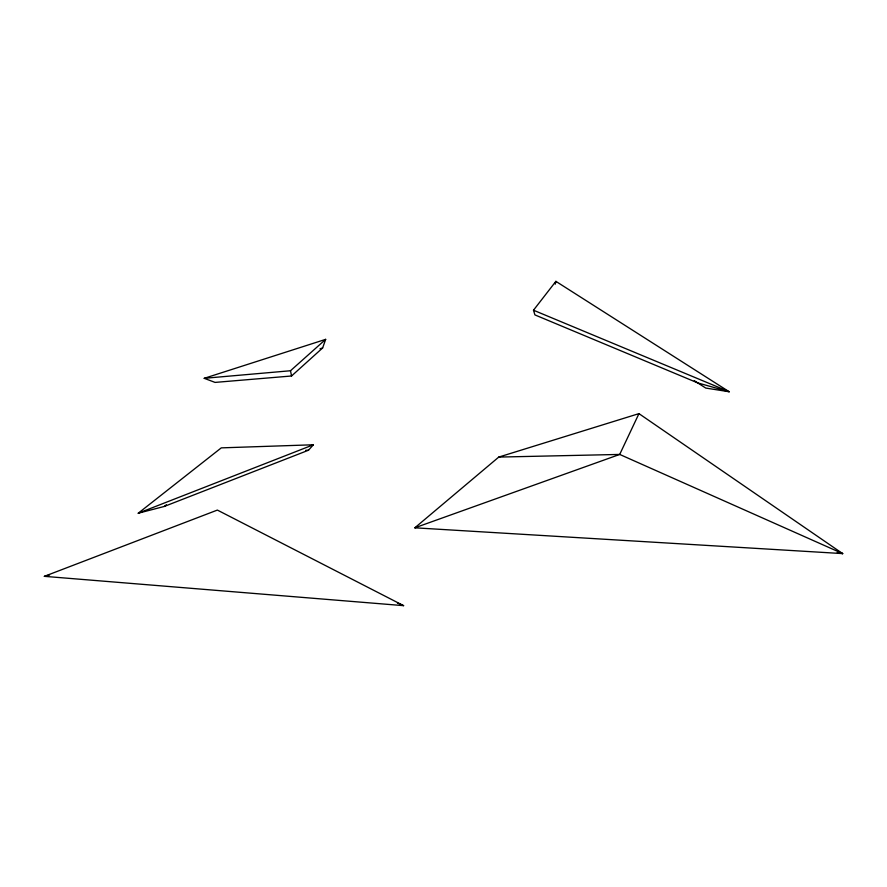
<?xml version="1.0" encoding="UTF-8"?>
<svg xmlns="http://www.w3.org/2000/svg" width="887" height="887" viewBox="0 0 887 887"><rect width="100%" height="100%" fill="white"/><g stroke="black" fill="none" stroke-linecap="round" stroke-linejoin="round"><path stroke-width="1.33" d="M555.284 283.884L555.883 281.345L729.236 391.766L705.742 388.062L694.277 380.678M555.173 283.829L555.883 281.345L533.486 310.217L534.916 314.907L697.759 382.918L729.236 391.766L533.486 310.217M322.635 347.948L325.673 339.355L204.221 378.317L215.064 382.408L291.546 375.988L322.635 347.948L320.007 348.791M638.95 413.63L619.703 454.432L414.828 527.809L842.65 553.599L638.95 413.63L498.76 457.082L414.828 527.809L417.444 527.155M308.499 450.23L313.377 444.775L221.284 447.868L138.239 513.218L164.272 506.455L308.499 450.23L305.738 450.308M204.221 378.317L290.492 370.744L325.673 339.355M164.272 506.455L166.446 504.747M138.239 513.218L313.377 444.775M44.35 576.339L217.37 510.08L403.607 605.655L44.35 576.339L49.583 575.009M498.76 457.082L619.703 454.432L842.65 553.599L837.228 552.501M840.033 552.745L842.65 553.599M397.42 603.06L403.607 605.655M290.492 370.744L291.546 375.988"/></g></svg>
